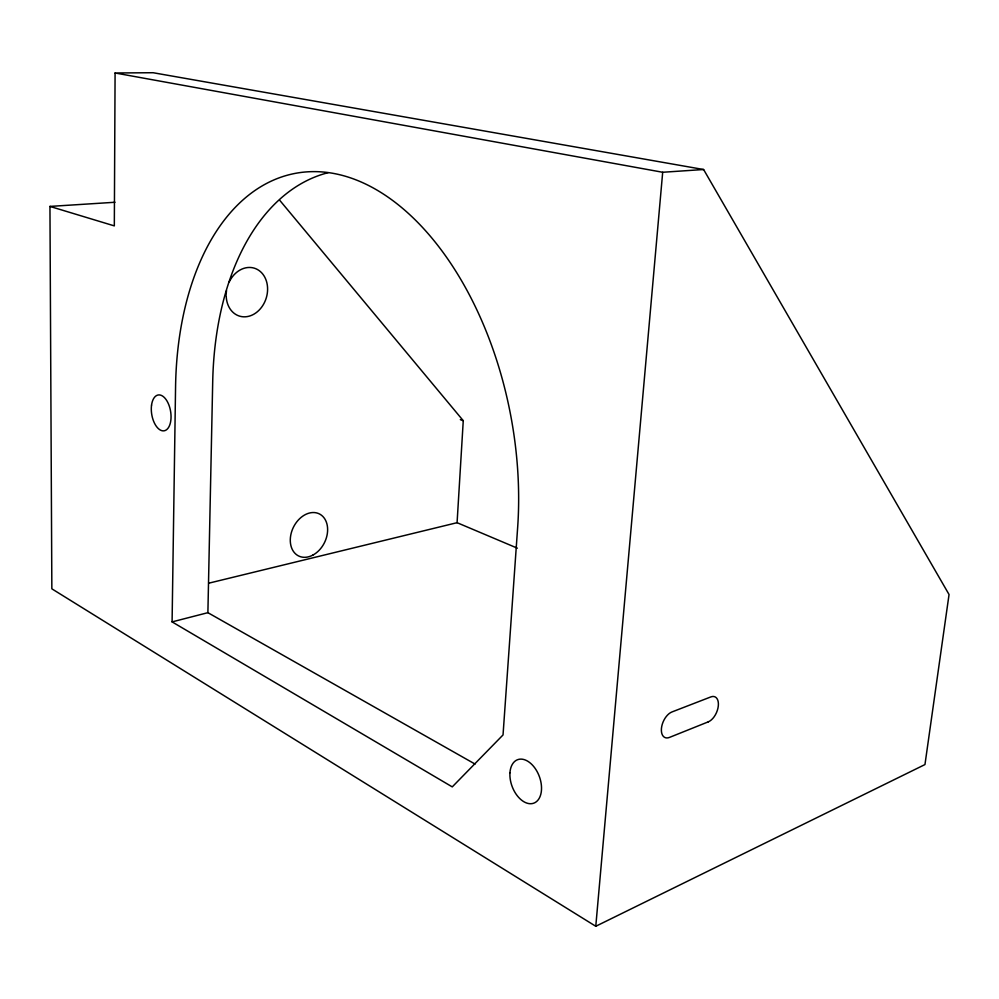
<?xml version="1.0" encoding="UTF-8"?>
<svg xmlns="http://www.w3.org/2000/svg" width="999" height="999" viewBox="0 0 999 999"><rect width="100%" height="100%" fill="white"/><g stroke="black" fill="none" stroke-linecap="round" stroke-linejoin="round"><path stroke-width="1.5" d="M115.085 72.977L114.323 225.886L49.95 206.418L51.848 588.823L595.779 926.273L924.962 764.56L949.05 594.517L703.608 169.518L153.122 72.727L115.085 72.977L662.687 172.265L703.608 169.518M172.09 621.89L175.562 387.088A277.485 166.471 79.2 0 1 358.291 180.782A277.485 166.471 79.2 0 1 517.657 527.385L503.034 734.939L452.26 786.887L172.09 621.89L207.892 612.674L475.049 764.06M207.892 612.674L212.712 381.493A272.165 167.982 79.2 0 1 328.047 172.702M517.37 548.176L457.08 522.689L463.261 420.691L279.732 200.3M595.779 926.273L662.687 172.265M208.941 583.141L457.08 522.689M49.95 206.418L114.985 202.26M460.327 419.642L463.261 420.691M229.308 281.78A25.1 20.23 -72.6 0 1 262.924 274.275A25.1 20.23 -72.6 0 1 254.108 314.061A25.1 20.23 -72.6 0 1 226.199 295.804M226.199 294.518A25.1 20.23 -72.6 0 1 226.548 290.597M708.279 721.852L669.442 737.424A14.036 8.017 -66.1 0 1 661.45 728.333A14.036 8.017 -66.1 0 1 671.94 711.962L710.888 696.902A13.686 7.667 -66.8 0 1 718.306 705.943A13.686 7.667 -66.8 0 1 708.279 721.852M151.548 405.107A18.157 9.553 80.6 0 0 164.048 430.819A18.157 9.553 80.6 0 0 167.932 402.747A18.157 9.553 80.6 0 0 151.548 405.107M509.952 772.776A23.202 14.498 69.5 0 0 532.38 803.558A23.202 14.498 69.5 0 0 534.802 767.931A23.202 14.498 69.5 0 0 509.952 772.776M312.837 555.119A23.452 17.333 -63.9 0 0 322.827 516.433A23.452 17.333 -63.9 0 0 291.196 533.216A23.452 17.333 -63.9 0 0 312.837 555.119"/></g></svg>
